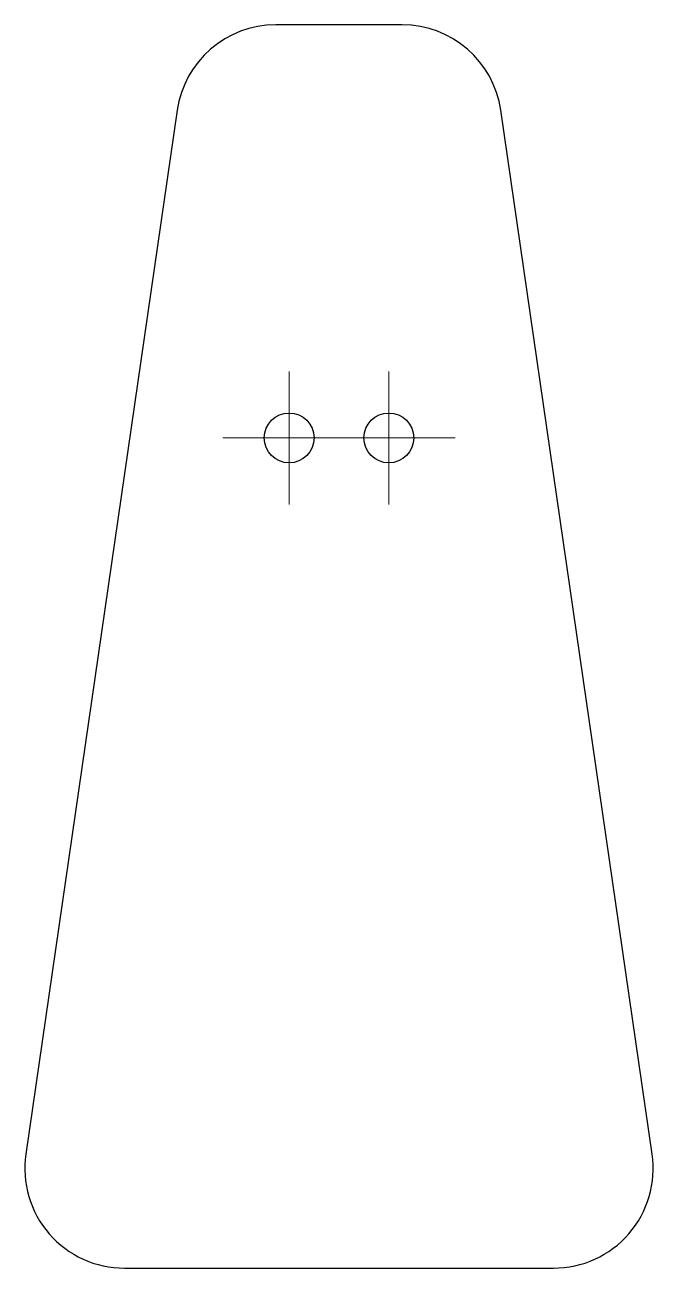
# Model space of a CAD drawing. Header units: millimetres. Extents: x 123.2 to 161.1, y 75.6 to 150.5.
import ezdxf

# ---------------------------------------------------------------- set-up
doc = ezdxf.new("R2010")
doc.units = ezdxf.units.MM

# ---------------------------------------------------------------- blocks, each defined once
blk = doc.blocks.new('SW_CENTERMARKSYMBOL_0')
at = {"color": 0, "linetype": 'Continuous', "lineweight": 0}
for p, q in [((0, 2.5), (0, 4)), ((0, 0), (0, 2.5)), ((-2.5, 0), (-4, 0)), ((0, 0), (-2.5, 0)), ((0, 0), (0, -2.5)), ((0, 0), (2.5, 0)), ((2.5, 0), (4, 0)), ((0, -2.5), (0, -4))]:
    blk.add_line(p, q, dxfattribs=at)
blk = doc.blocks.new('SW_CENTERMARKSYMBOL_1')
at = {"color": 0, "linetype": 'Continuous', "lineweight": 0}
for p, q in [((0, 2.5), (0, 4)), ((0, 0), (0, 2.5)), ((-2.5, 0), (-4, 0)), ((0, 0), (-2.5, 0)), ((0, 0), (0, -2.5)), ((0, 0), (2.5, 0)), ((2.5, 0), (4, 0)), ((0, -2.5), (0, -4))]:
    blk.add_line(p, q, dxfattribs=at)

msp = doc.modelspace()

# ---------------------------------------------------------------- linework, layer by layer
at = {"color": 7, "linetype": 'Continuous', "lineweight": 25}
for p, q in [((145.946, 150.455), (138.333, 150.455)), ((132.395, 145.316), (123.284, 82.438)), ((160.995, 82.438), (151.884, 145.316)), ((129.222, 75.577), (155.057, 75.577))]:
    msp.add_line(p, q, dxfattribs=at)
for centre in [(139.139, 125.577), (145.139, 125.577)]:
    msp.add_circle(centre, 1.5, dxfattribs=at)
for centre, start, end in [((138.333, 144.455), 90, 171.75565), ((145.946, 144.455), 8.24435, 90), ((129.222, 81.577), 171.75565, 270), ((155.057, 81.577), 270, 8.24435)]:
    msp.add_arc(centre, 6, start, end, dxfattribs=at)

# ---------------------------------------------------------------- block references
at = {"color": 7, "linetype": 'Continuous', "lineweight": 0}
for name, p in [('SW_CENTERMARKSYMBOL_0', (139.139, 125.577)), ('SW_CENTERMARKSYMBOL_1', (145.139, 125.577))]:
    msp.add_blockref(name, p, dxfattribs=at)

doc.saveas('drawing.dxf')
